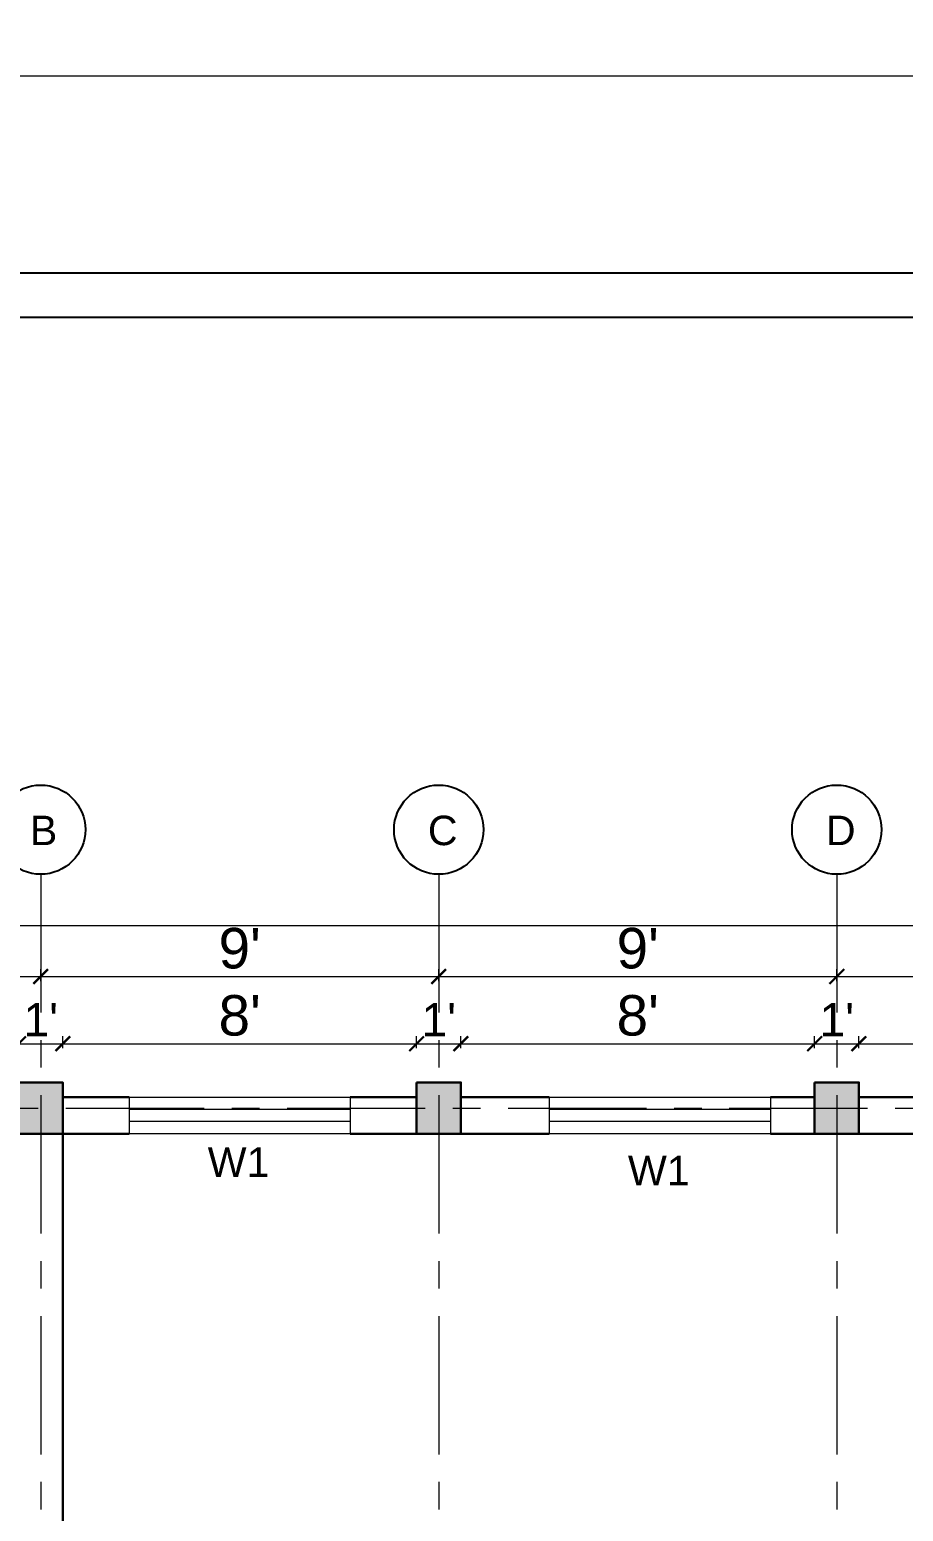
# Model space of a CAD drawing. Header units: inches. Extents: x -6800 to 96653, y -25814 to 17379.
# Drawn here: x 86782.7 to 87019.8, y -12886.1 to -12483.7 of the extents above; entities that cross this region are included whole.
import ezdxf

# ---------------------------------------------------------------- set-up
doc = ezdxf.new("R2010")
doc.units = ezdxf.units.IN
doc.header["$MEASUREMENT"] = 0
doc.header["$PDMODE"] = 34
doc.linetypes.add('CENTER', pattern=[2, 1.25, -0.25, 0.25, -0.25])
doc.layers.add('A-Windows', color=7, linetype='Continuous')
for name, color, linetype, lineweight in [('Cent line', 54, 'CENTER', 9), ('Column', 101, 'Continuous', 30), ('dimension', 50, 'Continuous', 20), ('dimension @ 1', 50, 'Continuous', 20), ('Wall', 90, 'Continuous', 30), ('Window', 140, 'Continuous', 13)]:
    doc.layers.add(name, color=color, linetype=linetype, lineweight=lineweight)
doc.styles.get("Standard").update_dxf_attribs({"font": 'arial.ttf'})
doc.dimstyles.get("Standard").update_dxf_attribs({"dimtxt": 7, "dimasz": 4, "dimexe": 2, "dimexo": 2, "dimgap": 2, "dimtad": 1, "dimdec": 0, "dimzin": 0, "dimdsep": 46, "dimlunit": 4, "dimtxsty": 'Standard', "dimblk": 'ARCHTICK', "dimcen": 0.25, "dimclrd": 256, "dimclre": 256, "dimclrt": 256, "dimadec": 0, "dimazin": 0, "dimtfac": 1, "dimtdec": 0, "dimtofl": 0, "dimtmove": 0, "dimatfit": 3, "dimfxl": 1, "dimfxlon": 1, "dimtolj": 1, "dimtzin": 0, "dimlwd": -1, "dimlwe": -1, "dimarcsym": 1})

# ---------------------------------------------------------------- blocks, each defined once
blk = doc.blocks.new('colarch')
at = {"layer": 'Column'}
h = blk.add_hatch(color=256, dxfattribs=at)
h.dxf.hatch_style = 1
h.paths.add_polyline_path([(-6740.22, 498.65), (-6728.22, 498.65), (-6728.22, 512.65), (-6740.22, 512.65)])
blk.add_lwpolyline([(-6740.22, 512.65), (-6728.22, 512.65), (-6728.22, 498.65), (-6740.22, 498.65)], close=True, dxfattribs=at)
blk = doc.blocks.new('_ArchTick')
at = {"color": 0, "linetype": 'ByBlock', "const_width": 0.15}
blk.add_lwpolyline([(-0.5, -0.5), (0.5, 0.5)], dxfattribs=at)
blk = doc.blocks.new('*D1956')
at = {"layer": 'Defpoints', "color": 0, "transparency": 16777216}
for p in [(86791.73, -12759.07), (86779.73, -12769.57), (86791.73, -12769.57)]:
    blk.add_point(p, dxfattribs=at)
at = {"layer": 'dimension', "transparency": 16777216}
for p, q in [((86779.73, -12760.07), (86779.73, -12757.07)), ((86791.73, -12760.07), (86791.73, -12757.07)), ((86779.73, -12759.07), (86791.73, -12759.07))]:
    blk.add_line(p, q, dxfattribs=at)
at = {"layer": 'dimension', "transparency": 16777216, "xscale": 4, "yscale": 4, "zscale": 4, "rotation": 180}
blk.add_blockref('_ArchTick', (86779.73, -12759.07), dxfattribs=at)
at = {"layer": 'dimension', "transparency": 16777216, "xscale": 4, "yscale": 4, "zscale": 4}
blk.add_blockref('_ArchTick', (86791.73, -12759.07), dxfattribs=at)
at = {"layer": 'dimension', "transparency": 16777216, "insert": (86785.73, -12752.55), "char_height": 9, "attachment_point": 5}
blk.add_mtext("\\A1;1'", dxfattribs=at)
blk = doc.blocks.new('*D2147')
at = {"layer": 'Defpoints', "color": 0, "transparency": 16777216}
for p in [(86887.73, -12759.07), (86791.73, -12769.57), (86887.73, -12769.57)]:
    blk.add_point(p, dxfattribs=at)
at = {"layer": 'dimension', "transparency": 16777216}
for p, q in [((86791.73, -12760.32), (86791.73, -12757.07)), ((86887.73, -12760.32), (86887.73, -12757.07)), ((86791.73, -12759.07), (86887.73, -12759.07))]:
    blk.add_line(p, q, dxfattribs=at)
at = {"layer": 'dimension', "transparency": 16777216, "xscale": 4, "yscale": 4, "zscale": 4, "rotation": 180}
blk.add_blockref('_ArchTick', (86791.73, -12759.07), dxfattribs=at)
at = {"layer": 'dimension', "transparency": 16777216, "xscale": 4, "yscale": 4, "zscale": 4}
blk.add_blockref('_ArchTick', (86887.73, -12759.07), dxfattribs=at)
at = {"layer": 'dimension', "transparency": 16777216, "insert": (86839.73, -12751.45), "char_height": 11, "attachment_point": 5}
blk.add_mtext("\\A1;8'", dxfattribs=at)
blk = doc.blocks.new('*D1959')
at = {"layer": 'Defpoints', "color": 0, "transparency": 16777216}
for p in [(86899.73, -12759.07), (86887.73, -12769.57), (86899.73, -12769.57)]:
    blk.add_point(p, dxfattribs=at)
at = {"layer": 'dimension', "transparency": 16777216}
for p, q in [((86887.73, -12760.07), (86887.73, -12757.07)), ((86899.73, -12760.07), (86899.73, -12757.07)), ((86887.73, -12759.07), (86899.73, -12759.07))]:
    blk.add_line(p, q, dxfattribs=at)
at = {"layer": 'dimension', "transparency": 16777216, "xscale": 4, "yscale": 4, "zscale": 4, "rotation": 180}
blk.add_blockref('_ArchTick', (86887.73, -12759.07), dxfattribs=at)
at = {"layer": 'dimension', "transparency": 16777216, "xscale": 4, "yscale": 4, "zscale": 4}
blk.add_blockref('_ArchTick', (86899.73, -12759.07), dxfattribs=at)
at = {"layer": 'dimension', "transparency": 16777216, "insert": (86893.73, -12752.55), "char_height": 9, "attachment_point": 5}
blk.add_mtext("\\A1;1'", dxfattribs=at)
blk = doc.blocks.new('*D2148')
at = {"layer": 'Defpoints', "color": 0, "transparency": 16777216}
for p in [(86995.73, -12759.07), (86899.73, -12769.57), (86995.73, -12769.57)]:
    blk.add_point(p, dxfattribs=at)
at = {"layer": 'dimension', "transparency": 16777216}
for p, q in [((86899.73, -12760.32), (86899.73, -12757.07)), ((86995.73, -12760.32), (86995.73, -12757.07)), ((86899.73, -12759.07), (86995.73, -12759.07))]:
    blk.add_line(p, q, dxfattribs=at)
at = {"layer": 'dimension', "transparency": 16777216, "xscale": 4, "yscale": 4, "zscale": 4, "rotation": 180}
blk.add_blockref('_ArchTick', (86899.73, -12759.07), dxfattribs=at)
at = {"layer": 'dimension', "transparency": 16777216, "xscale": 4, "yscale": 4, "zscale": 4}
blk.add_blockref('_ArchTick', (86995.73, -12759.07), dxfattribs=at)
at = {"layer": 'dimension', "transparency": 16777216, "insert": (86947.73, -12751.45), "char_height": 11, "attachment_point": 5}
blk.add_mtext("\\A1;8'", dxfattribs=at)
blk = doc.blocks.new('*D1300')
at = {"layer": 'Defpoints', "color": 0, "transparency": 16777216}
for p in [(87007.73, -12759.07), (86995.73, -12769.57), (87007.73, -12769.57)]:
    blk.add_point(p, dxfattribs=at)
at = {"layer": 'dimension', "transparency": 16777216}
for p, q in [((86995.73, -12760.07), (86995.73, -12757.07)), ((87007.73, -12760.07), (87007.73, -12757.07)), ((86995.73, -12759.07), (87007.73, -12759.07))]:
    blk.add_line(p, q, dxfattribs=at)
at = {"layer": 'dimension', "transparency": 16777216, "xscale": 4, "yscale": 4, "zscale": 4, "rotation": 180}
blk.add_blockref('_ArchTick', (86995.73, -12759.07), dxfattribs=at)
at = {"layer": 'dimension', "transparency": 16777216, "xscale": 4, "yscale": 4, "zscale": 4}
blk.add_blockref('_ArchTick', (87007.73, -12759.07), dxfattribs=at)
at = {"layer": 'dimension', "transparency": 16777216, "insert": (87001.73, -12752.55), "char_height": 9, "attachment_point": 5}
blk.add_mtext("\\A1;1'", dxfattribs=at)
blk = doc.blocks.new('*D2150')
at = {"layer": 'Defpoints', "color": 0, "transparency": 16777216}
for p in [(87100.73, -12759.07), (87007.73, -12769.57), (87100.73, -12769.57)]:
    blk.add_point(p, dxfattribs=at)
at = {"layer": 'dimension', "transparency": 16777216}
for p, q in [((87007.73, -12760.32), (87007.73, -12757.07)), ((87100.73, -12760.32), (87100.73, -12757.07)), ((87007.73, -12759.07), (87100.73, -12759.07))]:
    blk.add_line(p, q, dxfattribs=at)
at = {"layer": 'dimension', "transparency": 16777216, "xscale": 4, "yscale": 4, "zscale": 4, "rotation": 180}
blk.add_blockref('_ArchTick', (87007.73, -12759.07), dxfattribs=at)
at = {"layer": 'dimension', "transparency": 16777216, "xscale": 4, "yscale": 4, "zscale": 4}
blk.add_blockref('_ArchTick', (87100.73, -12759.07), dxfattribs=at)
at = {"layer": 'dimension', "transparency": 16777216, "insert": (87054.23, -12751.45), "char_height": 11, "attachment_point": 5}
blk.add_mtext('\\A1;7\'-9"', dxfattribs=at)
blk = doc.blocks.new('*D2143')
at = {"layer": 'Defpoints', "color": 0, "transparency": 16777216}
for p in [(86785.73, -12740.82), (86659.73, -12776.57), (86785.73, -12776.57)]:
    blk.add_point(p, dxfattribs=at)
at = {"layer": 'dimension', "transparency": 16777216}
for p, q in [((86659.73, -12742.07), (86659.73, -12738.82)), ((86659.73, -12740.82), (86785.73, -12740.82)), ((86785.73, -12742.07), (86785.73, -12738.82))]:
    blk.add_line(p, q, dxfattribs=at)
at = {"layer": 'dimension', "transparency": 16777216, "xscale": 4, "yscale": 4, "zscale": 4, "rotation": 180}
blk.add_blockref('_ArchTick', (86659.73, -12740.82), dxfattribs=at)
at = {"layer": 'dimension', "transparency": 16777216, "xscale": 4, "yscale": 4, "zscale": 4}
blk.add_blockref('_ArchTick', (86785.73, -12740.82), dxfattribs=at)
at = {"layer": 'dimension', "transparency": 16777216, "insert": (86722.73, -12733.21), "char_height": 11, "attachment_point": 5}
blk.add_mtext('\\A1;10\'-6"', dxfattribs=at)
blk = doc.blocks.new('*D2146')
at = {"layer": 'Defpoints', "color": 0, "transparency": 16777216}
for p in [(86893.73, -12740.82), (86785.73, -12750.07), (86893.73, -12769.57)]:
    blk.add_point(p, dxfattribs=at)
at = {"layer": 'dimension', "transparency": 16777216}
for p, q in [((86785.73, -12742.07), (86785.73, -12738.82)), ((86785.73, -12740.82), (86893.73, -12740.82)), ((86893.73, -12742.07), (86893.73, -12738.82))]:
    blk.add_line(p, q, dxfattribs=at)
at = {"layer": 'dimension', "transparency": 16777216, "xscale": 4, "yscale": 4, "zscale": 4, "rotation": 180}
blk.add_blockref('_ArchTick', (86785.73, -12740.82), dxfattribs=at)
at = {"layer": 'dimension', "transparency": 16777216, "xscale": 4, "yscale": 4, "zscale": 4}
blk.add_blockref('_ArchTick', (86893.73, -12740.82), dxfattribs=at)
at = {"layer": 'dimension', "transparency": 16777216, "insert": (86839.73, -12733.21), "char_height": 11, "attachment_point": 5}
blk.add_mtext("\\A1;9'", dxfattribs=at)
blk = doc.blocks.new('*D2149')
at = {"layer": 'Defpoints', "color": 0, "transparency": 16777216}
for p in [(87001.73, -12740.82), (86893.73, -12769.57), (87001.73, -12769.57)]:
    blk.add_point(p, dxfattribs=at)
at = {"layer": 'dimension', "transparency": 16777216}
for p, q in [((86893.73, -12742.07), (86893.73, -12738.82)), ((86893.73, -12740.82), (87001.73, -12740.82)), ((87001.73, -12742.07), (87001.73, -12738.82))]:
    blk.add_line(p, q, dxfattribs=at)
at = {"layer": 'dimension', "transparency": 16777216, "xscale": 4, "yscale": 4, "zscale": 4, "rotation": 180}
blk.add_blockref('_ArchTick', (86893.73, -12740.82), dxfattribs=at)
at = {"layer": 'dimension', "transparency": 16777216, "xscale": 4, "yscale": 4, "zscale": 4}
blk.add_blockref('_ArchTick', (87001.73, -12740.82), dxfattribs=at)
at = {"layer": 'dimension', "transparency": 16777216, "insert": (86947.73, -12733.21), "char_height": 11, "attachment_point": 5}
blk.add_mtext("\\A1;9'", dxfattribs=at)
blk = doc.blocks.new('*D2151')
at = {"layer": 'Defpoints', "color": 0, "transparency": 16777216}
for p in [(87106.73, -12740.82), (87001.73, -12769.57), (87106.73, -12769.57)]:
    blk.add_point(p, dxfattribs=at)
at = {"layer": 'dimension', "transparency": 16777216}
for p, q in [((87001.73, -12742.07), (87001.73, -12738.82)), ((87001.73, -12740.82), (87106.73, -12740.82)), ((87106.73, -12742.07), (87106.73, -12738.82))]:
    blk.add_line(p, q, dxfattribs=at)
at = {"layer": 'dimension', "transparency": 16777216, "xscale": 4, "yscale": 4, "zscale": 4, "rotation": 180}
blk.add_blockref('_ArchTick', (87001.73, -12740.82), dxfattribs=at)
at = {"layer": 'dimension', "transparency": 16777216, "xscale": 4, "yscale": 4, "zscale": 4}
blk.add_blockref('_ArchTick', (87106.73, -12740.82), dxfattribs=at)
at = {"layer": 'dimension', "transparency": 16777216, "insert": (87054.23, -12733.21), "char_height": 11, "attachment_point": 5}
blk.add_mtext('\\A1;8\'-9"', dxfattribs=at)
blk = doc.blocks.new('*D2144')
at = {"layer": 'Defpoints', "color": 0, "transparency": 16777216}
for p in [(87838.73, -12727.02), (86611.73, -12773.57), (87838.73, -12773.57)]:
    blk.add_point(p, dxfattribs=at)
at = {"layer": 'dimension', "transparency": 16777216}
for p, q in [((86611.73, -12728.27), (86611.73, -12725.02)), ((87838.73, -12728.27), (87838.73, -12725.02)), ((86611.73, -12727.02), (87838.73, -12727.02))]:
    blk.add_line(p, q, dxfattribs=at)
at = {"layer": 'dimension', "transparency": 16777216, "xscale": 4, "yscale": 4, "zscale": 4, "rotation": 180}
blk.add_blockref('_ArchTick', (86611.73, -12727.02), dxfattribs=at)
at = {"layer": 'dimension', "transparency": 16777216, "xscale": 4, "yscale": 4, "zscale": 4}
blk.add_blockref('_ArchTick', (87838.73, -12727.02), dxfattribs=at)
at = {"layer": 'dimension', "transparency": 16777216, "insert": (87225.23, -12719.4), "char_height": 11, "attachment_point": 5}
blk.add_mtext('\\A1;102\'-3"', dxfattribs=at)
blk = doc.blocks.new('*D1844')
at = {"layer": 'Defpoints', "color": 0, "transparency": 16777216}
for p in [(88639.3, -12496.22), (86263.3, -12561.75), (88639.3, -12561.75)]:
    blk.add_point(p, dxfattribs=at)
at = {"layer": 'dimension', "transparency": 16777216}
for p, q in [((86263.3, -12497.47), (86263.3, -12494.22)), ((86263.3, -12496.22), (88639.3, -12496.22)), ((88639.3, -12497.47), (88639.3, -12494.22))]:
    blk.add_line(p, q, dxfattribs=at)
at = {"layer": 'dimension', "transparency": 16777216, "xscale": 4, "yscale": 4, "zscale": 4, "rotation": 180}
blk.add_blockref('_ArchTick', (86263.3, -12496.22), dxfattribs=at)
at = {"layer": 'dimension', "transparency": 16777216, "xscale": 4, "yscale": 4, "zscale": 4}
blk.add_blockref('_ArchTick', (88639.3, -12496.22), dxfattribs=at)
at = {"layer": 'dimension', "transparency": 16777216, "insert": (87451.3, -12489.63), "char_height": 9, "attachment_point": 5}
blk.add_mtext("\\A1;198'", dxfattribs=at)

msp = doc.modelspace()

# ---------------------------------------------------------------- linework, layer by layer
at = {"transparency": 33554651}
for p, q in [((86251.3, -12549.75), (88651.3, -12549.75)), ((86263.3, -12561.75), (88639.3, -12561.75))]:
    msp.add_line(p, q, dxfattribs=at)
for centre in [(86785.73, -12700.95), (86893.73, -12700.95), (87001.73, -12700.95)]:
    msp.add_circle(centre, 12.12, dxfattribs=at)
at = {"layer": 'Cent line', "ltscale": 30, "transparency": 33554643}
for p, q in [((86785.73, -12713.08), (86785.73, -13197.18)), ((86893.73, -12713.08), (86893.73, -13197.18)), ((87001.73, -12713.08), (87001.73, -13197.18)), ((86552.58, -12776.57), (87921.03, -12776.57))]:
    msp.add_line(p, q, dxfattribs=at)
at = {"layer": 'Wall', "transparency": 33554651}
for p, q in [((86791.73, -13033.57), (86791.73, -12769.57)), ((86809.73, -12773.57), (86791.73, -12773.57)), ((86887.73, -12773.57), (86869.73, -12773.57)), ((86923.73, -12773.57), (86899.73, -12773.57)), ((86995.73, -12773.57), (86983.73, -12773.57)), ((87031.73, -12773.57), (87007.73, -12773.57)), ((86809.73, -12783.57), (86791.73, -12783.57)), ((86887.73, -12783.57), (86869.73, -12783.57)), ((86923.73, -12783.57), (86899.73, -12783.57)), ((86995.73, -12783.57), (86983.73, -12783.57)), ((87031.73, -12783.57), (87007.73, -12783.57))]:
    msp.add_line(p, q, dxfattribs=at)
at = {"layer": 'Window', "transparency": 33554651}
for p, q in [((86809.73, -12773.57), (86809.73, -12783.57)), ((86923.73, -12773.57), (86923.73, -12783.57)), ((86869.73, -12776.9), (86809.73, -12776.9)), ((86983.73, -12776.9), (86923.73, -12776.9)), ((86869.73, -12780.23), (86809.73, -12780.23)), ((86983.73, -12780.23), (86923.73, -12780.23))]:
    msp.add_line(p, q, dxfattribs=at)
for points in [[(86809.73, -12773.57), (86869.73, -12773.57), (86869.73, -12783.57), (86809.73, -12783.57)], [(86923.73, -12773.57), (86983.73, -12773.57), (86983.73, -12783.57), (86923.73, -12783.57)]]:
    msp.add_lwpolyline(points, dxfattribs=at)

# ---------------------------------------------------------------- block references
at = {"layer": 'Wall', "transparency": 33554651}
for p in [(93519.95, -13282.22), (93627.95, -13282.22), (93735.95, -13282.22)]:
    msp.add_blockref('colarch', p, dxfattribs=at)

# ---------------------------------------------------------------- texts
at = {"layer": 'A-Windows', "ltscale": 10, "transparency": 33554687, "char_height": 8, "attachment_point": 1}
for s, insert in [('B', (86782.78, -12697.16)), ('C', (86890.78, -12697.16)), ('D', (86998.78, -12697.16))]:
    msp.add_mtext_dynamic_manual_height_columns(s, width=837.6015, gutter_width=65.57, heights=[0], dxfattribs=dict(at, insert=insert))
at = {"layer": 'A-Windows', "ltscale": 10, "transparency": 33554687, "char_height": 8, "width": 30.4497, "attachment_point": 1}
for insert in [(86831.04, -12787.23), (86945.07, -12789.52)]:
    msp.add_mtext('W1', dxfattribs=dict(at, insert=insert))

# ---------------------------------------------------------------- dimensions: what is measured, and where the dimension line sits
at = {"layer": 'dimension', "transparency": 33554651}
for base, p1, p2, override, picture, middle in [((86791.73, -12759.07), (86779.73, -12769.57), (86791.73, -12769.57), {"dimscale": 1, "dimtxt": 9, "dimtix": 1, "dimtofl": 0, "dimtmove": 1, "dimatfit": 0}, '*D1956', (86785.73, -12752.55)), ((86899.73, -12759.07), (86887.73, -12769.57), (86899.73, -12769.57), {"dimscale": 1, "dimtxt": 9, "dimtix": 1, "dimtofl": 0, "dimtmove": 1, "dimatfit": 0}, '*D1959', (86893.73, -12752.55)), ((87007.73, -12759.07), (86995.73, -12769.57), (87007.73, -12769.57), {"dimscale": 1, "dimtxt": 9, "dimtix": 0, "dimtofl": 0, "dimtmove": 0, "dimatfit": 3}, '*D1300', (87001.73, -12752.55))]:
    dim = msp.add_linear_dim(base=base, p1=p1, p2=p2, dimstyle='Standard', override=override, dxfattribs=at)
    dim.commit()
    dim.dimension.update_dxf_attribs({"geometry": picture, "text_midpoint": middle})
at = {"layer": 'dimension @ 1', "transparency": 33554651}
for base, p1, p2, override, picture, middle in [((88639.3, -12496.22), (86263.3, -12561.75), (88639.3, -12561.75), {"dimscale": 1, "dimtxt": 9, "dimtix": 0, "dimtofl": 0, "dimtmove": 0, "dimatfit": 3, "dimfxl": 1.25}, '*D1844', (87451.3, -12489.63)), ((87838.73, -12727.02), (86611.73, -12773.57), (87838.73, -12773.57), {"dimscale": 1, "dimtxt": 11, "dimtix": 1, "dimtofl": 0, "dimtmove": 1, "dimatfit": 0, "dimfxl": 1.25}, '*D2144', (87225.23, -12719.4)), ((86785.73, -12740.82), (86659.73, -12776.57), (86785.73, -12776.57), {"dimscale": 1, "dimtxt": 11, "dimtix": 1, "dimtofl": 0, "dimtmove": 1, "dimatfit": 0, "dimfxl": 1.25}, '*D2143', (86722.73, -12733.21)), ((86893.73, -12740.82), (86785.73, -12750.07), (86893.73, -12769.57), {"dimscale": 1, "dimtxt": 11, "dimtix": 0, "dimtofl": 0, "dimtmove": 0, "dimatfit": 3, "dimfxl": 1.25}, '*D2146', (86839.73, -12733.21)), ((87001.73, -12740.82), (86893.73, -12769.57), (87001.73, -12769.57), {"dimscale": 1, "dimtxt": 11, "dimtix": 0, "dimtofl": 0, "dimtmove": 0, "dimatfit": 3, "dimfxl": 1.25}, '*D2149', (86947.73, -12733.21)), ((87106.73, -12740.82), (87001.73, -12769.57), (87106.73, -12769.57), {"dimscale": 1, "dimtxt": 11, "dimtix": 1, "dimtofl": 0, "dimtmove": 1, "dimatfit": 0, "dimfxl": 1.25}, '*D2151', (87054.23, -12733.21)), ((86887.73, -12759.07), (86791.73, -12769.57), (86887.73, -12769.57), {"dimscale": 1, "dimtxt": 11, "dimtix": 1, "dimtofl": 0, "dimtmove": 1, "dimatfit": 0, "dimfxl": 1.25}, '*D2147', (86839.73, -12751.45)), ((86995.73, -12759.07), (86899.73, -12769.57), (86995.73, -12769.57), {"dimscale": 1, "dimtxt": 11, "dimtix": 1, "dimtofl": 0, "dimtmove": 1, "dimatfit": 0, "dimfxl": 1.25}, '*D2148', (86947.73, -12751.45)), ((87100.73, -12759.07), (87007.73, -12769.57), (87100.73, -12769.57), {"dimscale": 1, "dimtxt": 11, "dimtix": 1, "dimtofl": 0, "dimtmove": 1, "dimatfit": 0, "dimfxl": 1.25}, '*D2150', (87054.23, -12751.45))]:
    dim = msp.add_linear_dim(base=base, p1=p1, p2=p2, dimstyle='Standard', override=override, dxfattribs=at)
    dim.commit()
    dim.dimension.update_dxf_attribs({"geometry": picture, "text_midpoint": middle})

doc.saveas('drawing.dxf')
